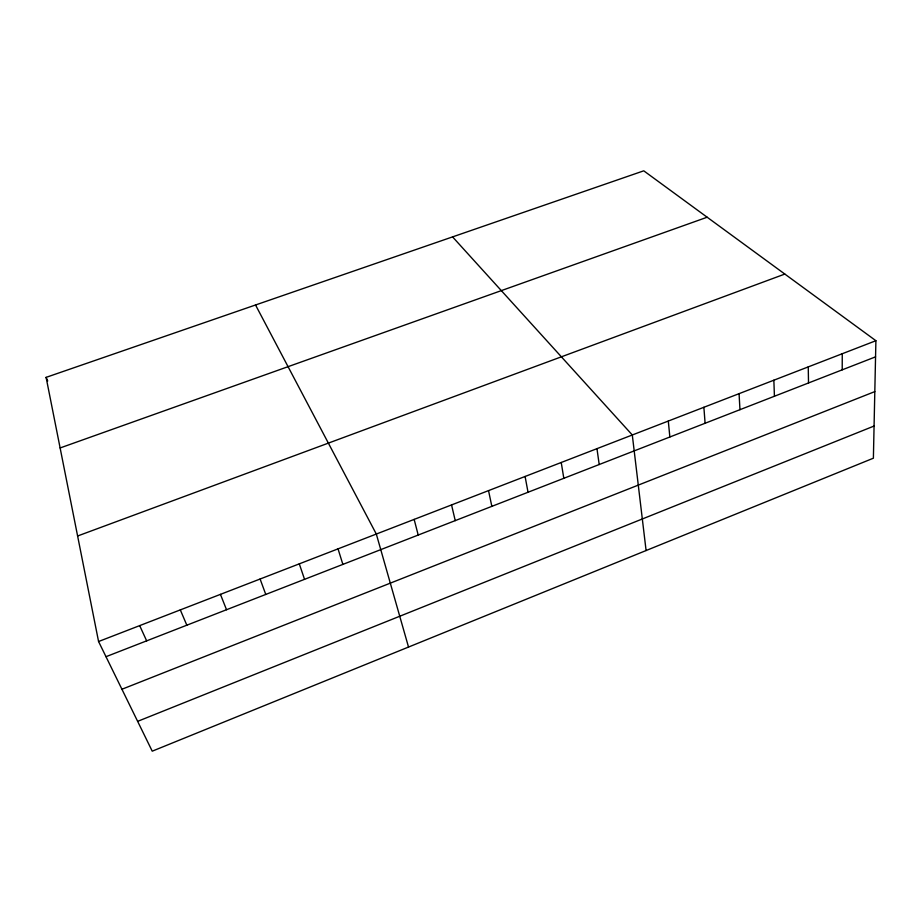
<?xml version="1.0" encoding="UTF-8"?>
<svg xmlns="http://www.w3.org/2000/svg" width="922" height="922" viewBox="0 0 922 922"><rect width="100%" height="100%" fill="white"/><g stroke="black" fill="none" stroke-linecap="round" stroke-linejoin="round"><path stroke-width="1.38" d="M842.212 369.837L842.259 353.725M875.9 340.714L873.388 458.199L152.234 751.176L98.573 641.528L46.1 377.363L643.752 170.824L875.9 340.714L98.573 641.528M137.643 721.35L874.068 426.045M121.934 689.253L874.805 391.608M105.995 656.694L875.554 356.849M77.609 535.993L784.829 274.065M60.126 447.954L707.162 217.223M452.575 236.885L632.296 434.977L646.092 550.538M255.532 304.986L376.314 534.045L408.527 647.06M139.683 625.612L146.656 640.859M46.1 377.363L47.714 380.97M180.309 609.891L186.832 625.208M220.439 594.367L226.535 609.742M260.096 579.016L265.767 594.448M299.293 563.849L304.548 579.339M338.028 548.855L342.869 564.402M414.151 519.397L418.208 535.048M451.55 504.922L455.238 520.63M488.533 490.619L491.841 506.362M525.091 476.467L528.029 492.256M561.233 462.487L563.815 478.322M596.96 448.657L599.208 464.527M668.3 421.043L669.856 437.005M703.878 407.282L705.1 423.267M739.064 393.659L739.963 409.691M773.858 380.198L774.422 396.253M808.248 366.887L808.513 382.976"/></g></svg>
